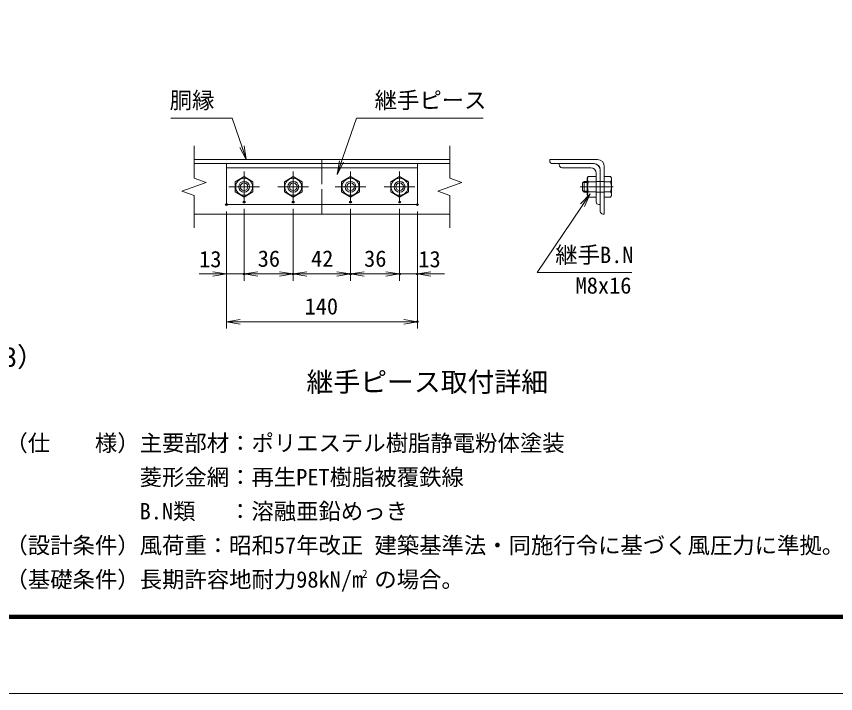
# Model space of a CAD drawing. Units: millimetres, scale not verified, with parts at other scales. Extents: x -4200 to 4200, y -2970 to 2970.
# Drawn here: x -300 to 2102, y -2970 to -984 of the extents above; entities that cross this region are included whole.
import ezdxf
from ezdxf.enums import TextEntityAlignment as Align

# ---------------------------------------------------------------- set-up
doc = ezdxf.new("R2010")
doc.units = ezdxf.units.MM
doc.header["$LTSCALE"] = 10
doc.header["$PDMODE"] = 32
doc.header["$PDSIZE"] = 5
doc.linetypes.add('DASHED', pattern=[7.5, 6, -1.5])
doc.linetypes.add('USER1', pattern=[50.8, 31.75, -6.35, 6.35, -6.35])
for name, color, linetype, lineweight in [('0-0_D-STR1', 1, 'Continuous', 18), ('0-1_D-BMK', 2, 'USER1', 13), ('0-2_D-STR-DIM', 7, 'Continuous', 13), ('0-3_D-STR3', 3, 'Continuous', 13), ('0-7_D-STR-TXT', 7, 'Continuous', 13), ('0-8_0', 7, 'Continuous', 18), ('0-C_D-TTL', 7, 'Continuous', 18)]:
    doc.layers.add(name, color=color, linetype=linetype, lineweight=lineweight)
doc.layers.add('0-9_Defpoints', color=7, linetype='Continuous')
doc.layers.add('0-A_D-TTL-TXT', color=7, linetype='Continuous')
doc.styles.add('ＭＳ ゴシック', font='')
doc.styles.get('ＭＳ ゴシック').set_extended_font_data('MS Gothic')

# ---------------------------------------------------------------- blocks, each defined once
blk = doc.blocks.new('_Open')
at = {"layer": '0-8_0'}
blk.add_line((-10, 1.667), (0, 0), dxfattribs=at)
blk.add_lwpolyline([(-10, -1.667), (0, 0), (-10, 0)], dxfattribs=at)

msp = doc.modelspace()

# ---------------------------------------------------------------- linework, layer by layer
at = {"layer": '0-0_D-STR1'}
for p, q in [((220.51, -1403.73), (970.51, -1403.73)), ((220.51, -1415.73), (970.51, -1415.73)), ((595.51, -1403.73), (595.51, -1415.73)), ((1403.86, -1403.73), (1263.86, -1403.73)), ((1263.86, -1407.73), (1263.86, -1403.73)), ((1393.86, -1415.73), (1271.86, -1415.73)), ((1411.86, -1555.73), (1411.86, -1433.73)), ((1423.86, -1563.73), (1423.86, -1423.73)), ((595.51, -1535.73), (595.51, -1563.73)), ((220.51, -1563.73), (970.51, -1563.73)), ((1419.86, -1563.73), (1423.86, -1563.73))]:
    msp.add_line(p, q, dxfattribs=at)
at = {"layer": '0-0_D-STR1', "color": 4, "linetype": 'DASHED', "lineweight": 13}
msp.add_line((595.51, -1415.73), (595.51, -1535.73), dxfattribs=at)
at = {"layer": '0-0_D-STR1'}
for centre, radius, start, end in [((1271.86, -1407.73), 8, 180, 270), ((1393.86, -1433.73), 18, 0, 90), ((1403.86, -1423.73), 20, 0, 90), ((1419.86, -1555.73), 8, 180, 270)]:
    msp.add_arc(centre, radius, start, end, dxfattribs=at)
at = {"layer": '0-1_D-BMK'}
for p, q in [((367.51, -1438.73), (367.51, -1528.73)), ((511.51, -1438.73), (511.51, -1528.73)), ((679.51, -1438.73), (679.51, -1528.73)), ((823.51, -1438.73), (823.51, -1528.73)), ((322.51, -1483.73), (412.51, -1483.73)), ((466.51, -1483.73), (556.51, -1483.73)), ((634.51, -1483.73), (724.51, -1483.73)), ((778.51, -1483.73), (868.51, -1483.73)), ((1353.06, -1483.73), (1449.86, -1483.73))]:
    msp.add_line(p, q, dxfattribs=at)
at = {"layer": '0-2_D-STR-DIM'}
for p, q in [((220.51, -1363.73), (220.51, -1458.08)), ((970.51, -1363.73), (970.51, -1458.08)), ((1005.74, -1470.91), (970.51, -1458.08)), ((935.27, -1496.56), (1005.74, -1470.91)), ((220.51, -1509.38), (220.51, -1603.73)), ((970.51, -1509.38), (935.27, -1496.56)), ((970.51, -1509.38), (970.51, -1603.73)), ((315.51, -1555.73), (315.51, -1899.45)), ((315.51, -1555.73), (315.51, -1759.45)), ((367.51, -1548.73), (367.51, -1759.45)), ((367.51, -1548.73), (367.51, -1759.45)), ((511.51, -1548.73), (511.51, -1759.45)), ((511.51, -1548.73), (511.51, -1759.45)), ((679.51, -1548.73), (679.51, -1759.45)), ((679.51, -1548.73), (679.51, -1759.45)), ((823.51, -1548.73), (823.51, -1759.45)), ((823.51, -1548.73), (823.51, -1759.45)), ((875.51, -1555.73), (875.51, -1899.45)), ((875.51, -1555.73), (875.51, -1759.45)), ((275.51, -1739.45), (235.51, -1739.45)), ((315.51, -1739.45), (367.51, -1739.45)), ((367.51, -1739.45), (511.51, -1739.45)), ((407.51, -1739.45), (447.51, -1739.45)), ((511.51, -1739.45), (679.51, -1739.45)), ((679.51, -1739.45), (823.51, -1739.45)), ((783.51, -1739.45), (743.51, -1739.45)), ((823.51, -1739.45), (875.51, -1739.45)), ((915.51, -1739.45), (955.51, -1739.45)), ((315.51, -1879.45), (875.51, -1879.45))]:
    msp.add_line(p, q, dxfattribs=at)
msp.add_lwpolyline([(220.51, -1509.38), (185.27, -1496.56), (255.74, -1470.91), (220.51, -1458.08)], dxfattribs=at)
at = {"layer": '0-3_D-STR3'}
for p, q in [((315.51, -1415.73), (875.51, -1415.73)), ((315.51, -1415.73), (315.51, -1535.73)), ((875.51, -1415.73), (875.51, -1535.73)), ((1291.86, -1415.73), (1291.86, -1419.73)), ((1291.86, -1415.73), (1391.86, -1415.73)), ((315.51, -1427.73), (875.51, -1427.73)), ((1299.86, -1427.73), (1383.86, -1427.73)), ((1411.86, -1435.73), (1411.86, -1535.73)), ((367.51, -1453.71), (341.51, -1468.72)), ((393.51, -1468.72), (367.51, -1453.71)), ((511.51, -1453.71), (485.51, -1468.72)), ((537.51, -1468.72), (511.51, -1453.71)), ((679.51, -1453.71), (653.51, -1468.72)), ((705.51, -1468.72), (679.51, -1453.71)), ((823.51, -1453.71), (797.51, -1468.72)), ((849.51, -1468.72), (823.51, -1453.71)), ((1373.86, -1458.73), (1373.86, -1508.73)), ((1399.86, -1443.73), (1399.86, -1527.73)), ((1399.86, -1453.71), (1399.86, -1513.76)), ((1423.86, -1513.76), (1423.86, -1453.71)), ((1423.86, -1453.71), (1442.28, -1453.71)), ((1445.06, -1458.53), (1442.28, -1453.71)), ((1445.06, -1508.93), (1445.06, -1458.53)), ((341.51, -1468.72), (341.51, -1498.74)), ((393.51, -1498.74), (393.51, -1468.72)), ((485.51, -1468.72), (485.51, -1498.74)), ((537.51, -1498.74), (537.51, -1468.72)), ((653.51, -1468.72), (653.51, -1498.74)), ((705.51, -1498.74), (705.51, -1468.72)), ((797.51, -1468.72), (797.51, -1498.74)), ((849.51, -1498.74), (849.51, -1468.72)), ((1359.86, -1494.93), (1359.86, -1472.53)), ((1373.86, -1470.73), (1361.66, -1470.73)), ((1373.86, -1467.73), (1364.66, -1467.73)), ((1399.86, -1468.72), (1376.76, -1468.72)), ((1423.86, -1467.73), (1399.86, -1467.73)), ((1423.86, -1468.72), (1442.28, -1468.72)), ((341.51, -1498.74), (367.51, -1513.76)), ((367.51, -1513.76), (393.51, -1498.74)), ((485.51, -1498.74), (511.51, -1513.76)), ((511.51, -1513.76), (537.51, -1498.74)), ((653.51, -1498.74), (679.51, -1513.76)), ((679.51, -1513.76), (705.51, -1498.74)), ((797.51, -1498.74), (823.51, -1513.76)), ((823.51, -1513.76), (849.51, -1498.74)), ((1364.66, -1499.73), (1359.86, -1494.93)), ((1373.86, -1496.73), (1361.66, -1496.73)), ((1373.86, -1499.73), (1364.66, -1499.73)), ((1399.86, -1498.74), (1376.76, -1498.74)), ((1423.86, -1499.73), (1399.86, -1499.73)), ((1423.86, -1498.74), (1442.28, -1498.74)), ((1445.06, -1508.93), (1442.28, -1513.76)), ((315.51, -1535.73), (875.51, -1535.73)), ((1407.86, -1535.73), (1411.86, -1535.73)), ((1423.86, -1513.76), (1442.28, -1513.76))]:
    msp.add_line(p, q, dxfattribs=at)
for points in [[(1399.86, -1453.71), (1376.76, -1453.71), (1373.86, -1458.73)], [(1364.66, -1499.73), (1364.66, -1467.73), (1359.86, -1472.53)], [(1399.86, -1513.76), (1376.76, -1513.76), (1373.86, -1508.73)]]:
    msp.add_lwpolyline(points, dxfattribs=at)
for centre, radius in [((367.51, -1483.73), 25), ((511.51, -1483.73), 25), ((679.51, -1483.73), 25), ((823.51, -1483.73), 25), ((367.51, -1483.73), 16), ((367.51, -1483.73), 11.2), ((511.51, -1483.73), 16), ((511.51, -1483.73), 11.2), ((679.51, -1483.73), 16), ((679.51, -1483.73), 11.2), ((823.51, -1483.73), 16), ((823.51, -1483.73), 11.2)]:
    msp.add_circle(centre, radius, dxfattribs=at)
for centre, radius, start, end in [((1391.86, -1435.73), 20, 0, 90), ((1299.86, -1419.73), 8, 180, 270), ((1383.86, -1443.73), 16, 0, 90), ((1387.73, -1461.22), 13.29, 145.61585, 214.38416), ((1431.31, -1461.22), 13.29, 325.61585, 34.38415), ((1424.12, -1483.73), 49.68, 162.4121, 197.5879), ((1394.92, -1483.73), 49.68, 342.4121, 17.5879), ((1387.73, -1506.25), 13.29, 145.61586, 214.38414), ((1431.31, -1506.25), 13.29, 325.61585, 34.38415), ((1407.86, -1527.73), 8, 180, 270)]:
    msp.add_arc(centre, radius, start, end, dxfattribs=at)
at = {"layer": '0-7_D-STR-TXT'}
for points in [[(152.79, -1282.39), (332.39, -1282.39), (373.27, -1401.84)], [(1068.28, -1282.39), (697.05, -1282.39), (640.7, -1445.6)], [(1504.13, -1735.21), (1226.81, -1735.21), (1381, -1506.24)]]:
    msp.add_lwpolyline(points, dxfattribs=at)
at = {"layer": '0-9_Defpoints'}
for p in [(315.51, -1535.73), (367.51, -1528.73), (511.51, -1528.73), (679.51, -1528.73), (823.51, -1528.73), (875.51, -1535.73), (367.51, -1739.45), (511.51, -1739.45), (679.51, -1739.45), (823.51, -1739.45), (875.51, -1739.45), (875.51, -1879.45)]:
    msp.add_point(p, dxfattribs=at)
at = {"layer": '0-C_D-TTL', "color": 2}
msp.add_lwpolyline([(-4200, 2970), (4200, 2970), (4200, -2970), (-4200, -2970)], close=True, dxfattribs=at)
at = {"layer": '0-C_D-TTL'}
for points in [[(-3930, 2750), (3930, 2750), (3930, -2750), (-3930, -2750)], [(-3927.5, 2747.5), (3927.5, 2747.5), (3927.5, -2747.5), (-3927.5, -2747.5)], [(-3925, 2745), (3925, 2745), (3925, -2745), (-3925, -2745)], [(-3922.5, 2742.5), (3922.5, 2742.5), (3922.5, -2742.5), (-3922.5, -2742.5)], [(-3920, 2740), (3920, 2740), (3920, -2740), (-3920, -2740)]]:
    msp.add_lwpolyline(points, close=True, dxfattribs=at)

# ---------------------------------------------------------------- block references
at = {"layer": '0-2_D-STR-DIM', "xscale": 4, "yscale": 4}
for p in [(315.51, -1739.45), (511.51, -1739.45), (679.51, -1739.45), (823.51, -1739.45), (823.51, -1739.45), (875.51, -1879.45)]:
    msp.add_blockref('_Open', p, dxfattribs=at)
at = {"layer": '0-2_D-STR-DIM', "xscale": 4, "yscale": 4, "rotation": 180}
for p in [(367.51, -1739.45), (367.51, -1739.45), (511.51, -1739.45), (679.51, -1739.45), (875.51, -1739.45), (315.51, -1879.45)]:
    msp.add_blockref('_Open', p, dxfattribs=at)
at = {"layer": '0-7_D-STR-TXT', "xscale": 4, "yscale": 4}
for p, rotation in [((373.92, -1403.73), 288.89188), ((640.04, -1447.49), 250.94989), ((1382.11, -1504.58), 56.0438)]:
    msp.add_blockref('_Open', p, dxfattribs=dict(at, rotation=rotation))

# ---------------------------------------------------------------- texts
at = {"layer": '0-2_D-STR-DIM', "style": 'ＭＳ ゴシック'}
for s, p in [('13', (235.58, -1734.25)), ('36', (407.38, -1732.7)), ('42', (563.78, -1732.7)), ('36', (719.38, -1732.7)), ('13', (878.5, -1734.25)), ('140', (544.84, -1872.7))]:
    msp.add_text(s, height=48.09, dxfattribs=at).set_placement(p, align=Align.BOTTOM_LEFT)
at = {"layer": '0-7_D-STR-TXT', "style": 'ＭＳ ゴシック'}
for s, p in [('胴縁', (149.23, -1268.41)), ('継手ピース', (750.26, -1268.28)), ('継手B.N', (1280.02, -1721.86)), ('M8x16', (1339.65, -1811.41))]:
    msp.add_text(s, height=48.09, dxfattribs=at).set_placement(p, align=Align.BOTTOM_LEFT)
at = {"layer": '0-A_D-TTL-TXT', "style": 'ＭＳ ゴシック'}
for s, height, p in [('胴縁断面図（R付L40x40x3）', 57.7, (-1202.53, -2028.85)), ('継手ピース取付詳細', 57.7, (550.54, -2102.05)), ('（仕\u3000\u3000様）主要部材：ポリエステル樹脂静電粉体塗装', 48.09, (-332.45, -2273.6)), ('\u3000\u3000\u3000\u3000\u3000\u3000菱形金網：再生PET樹脂被覆鉄線', 48.09, (-332.45, -2373.6)), ('\u3000\u3000\u3000\u3000\u3000\u3000B.N類\u3000 ：溶融亜鉛めっき', 48.09, (-332.45, -2473.6)), ('（設計条件）風荷重：昭和57年改正 建築基準法・同施行令に基づく風圧力に準拠。', 48.09, (-332.45, -2573.6)), ('（基礎条件）長期許容地耐力98kN/m の場合。', 48.09, (-332.45, -2673.6)), ('2', 24.05, (713.02, -2637.79))]:
    msp.add_text(s, height=height, dxfattribs=at).set_placement(p, align=Align.BOTTOM_LEFT)

doc.saveas('drawing.dxf')
